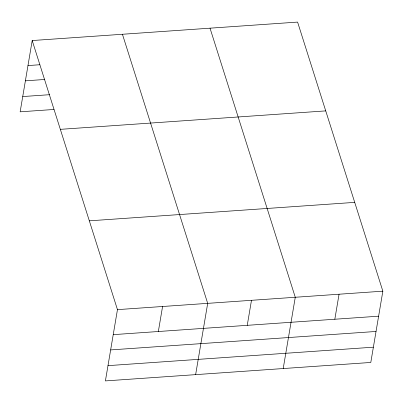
<?xml version="1.0" encoding="UTF-8"?>
<svg xmlns="http://www.w3.org/2000/svg" width="403" height="403" viewBox="0 0 403 403"><rect width="100%" height="100%" fill="white"/><g stroke="black" fill="none" stroke-linecap="round" stroke-linejoin="round"><path stroke-width="0.6" d="M32.205 40.542L117.459 309.63L105.405 380.911L370.795 362.458L382.85 291.178L297.595 22.089L32.205 40.542L20.15 111.822L53.987 109.47M158.344 331.513L162.575 306.492M195.636 374.634L207.691 303.358L122.436 34.27M247.251 325.332L251.482 300.311M283.213 368.544L295.273 297.268L210.018 28.18M334.828 319.241L339.059 294.22M27.973 65.563L39.882 64.737M25.394 80.832L44.819 79.477M22.734 96.559L49.675 94.685M60.339 129.343L325.73 110.89M89.325 220.834L354.716 202.377M117.459 309.63L382.85 291.178M113.228 334.651L378.619 316.194M110.649 349.915L376.034 331.462M107.989 365.647L373.374 347.19"/></g></svg>
